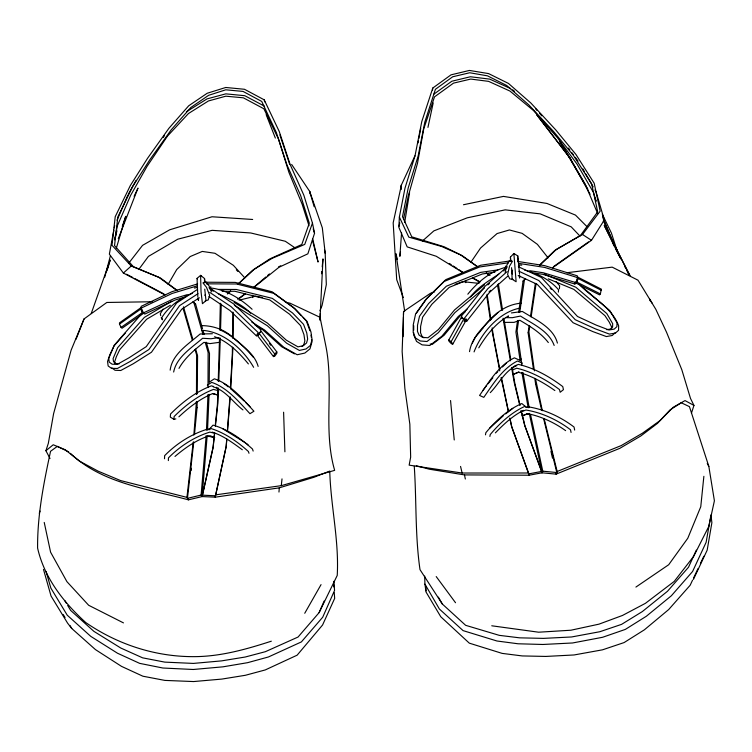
<?xml version="1.0" encoding="UTF-8"?>
<svg xmlns="http://www.w3.org/2000/svg" width="752" height="752" viewBox="0 0 752 752"><rect width="100%" height="100%" fill="white"/><g stroke="black" fill="none" stroke-linecap="round" stroke-linejoin="round"><path stroke-width="1.13" d="M196.432 401.418L193.847 435.07M196.46 394.499L196.629 355.029L195.012 349.454M207.975 394.509L206.462 430.2M208.003 387.496L208.125 352.481L205.221 342.329M413.675 332.506L413.656 334.781L416.552 341.417L422.088 344.858L429.787 345.488L441.913 336.153L458.231 316.498L467.058 309.128M413.694 330.241L413.722 325.701M119.493 324.065L119.502 322.834L140.709 307.831L143.322 313.471L122.031 328.248L121.053 327.402L119.493 324.065L140.718 309.1L140.709 307.831M197.08 407.697L197.137 401.944M197.212 393.888L197.579 355.903M209.103 394.321L207.524 430.172M209.216 382.655L209.498 353.487L206.33 342.235M232.34 354.192L232.434 347.161M232.547 337.789L232.866 312.005M226.747 439.027L226.098 447.036L215.204 497.166L202.119 496.564L188.442 499.836C147.965 488.847 102.178 483.611 70.425 453.334M232.941 347.546L230.714 388.85M233.082 338.344L233.477 313.029M403.11 336.689L403.457 317.212M403.495 314.919L403.561 311.488L430.351 293.365L434.665 291.804M219.528 338.221L218.221 381.179M219.716 330.062L220.345 303.244M220.317 338.071L218.766 381.17M220.543 329.865L221.257 304.071M198.537 298.835L198.49 300.471L197.955 297.717M611.611 328.868L611.667 327.101L609.27 322.176L604.937 315.643L573.861 289.37L548.264 278.842M217.986 388.135L217.431 404.35L215.251 425.604M403.561 311.488L402.141 351.541L404.877 388.464L409.849 424.222L410.658 457.122L409.144 465.15L462.123 473.027L528.374 472.999L529.135 475.226L542.013 472.801L556.076 474.136L619.798 448.352L640.76 436.01L657.549 423.31L670.107 409.84L681.256 402.771L689.434 406.644L708.845 466.447L714.4 500.794L708.788 526.438L693.72 556.273L674.224 581.409L645.432 603.32L622.487 615.456L598.996 624.151L570.9 630.223L538.629 632.206L491.752 625.786M205.174 282.329L204.516 278.513L200.605 275.373L197.062 278.381L197.823 296.598M204.516 278.513L204.488 282.808M214.677 432.992L213.201 446.726L202.119 496.564L201.104 495.06L206.039 437.062M218.484 388.135L217.883 403.232L215.42 426.121M319.957 319.92L322.984 258.895L322.194 266.904M164.5 458.758L164.641 455.656C176.429 443.642 191.572 433.885 207.759 429.091L210.005 429.636M68.714 451.886L57.302 446.378L50.553 451.303C43.71 483.188 37.309 515.317 37.6 548.095C44.321 577.818 63.61 602.418 85.756 622.543C117.246 644.257 154.63 656.599 192.963 656.646C219.979 656.769 245.848 649.437 271.331 641.193M539.598 265.353L556.424 249.382L582.499 234.492L600.162 211.162L594.183 183.234L575.976 154.517L555.7 129.833L530.884 103.052L508.455 83.434L488.584 73.593L469.427 70.444L451.021 74.843L432.776 88.04L421.787 121.551L415.001 155.89L404.999 188.103L399.368 217.037L398.87 227.367L407.18 246.882L436.254 256.263L462.677 272.459M168.345 460.591L168.486 457.846C179.841 446.331 194.317 436.874 209.836 432.109L214.658 433.255M229.886 397.554L227.386 431.009M230.422 388.201L232.34 354.295M230.234 396.877L227.489 431.281M207.157 435.925L202.119 496.564L213.023 447.929L214.358 434.543M401.568 232.857L399.848 256.329L400.496 251.798M278.964 492.043L279.293 487.851L313.979 477.276L329.752 471.072C330.701 505.917 339.171 540.378 337.234 575.43L319.111 612.626L298.065 637.029L265.371 651.693L245.208 657.022L221.549 660.886L193.396 663.414L164.81 662.127L142.617 657.84L120.79 648.027L93.897 631.36L70.641 610.417L67.68 605.454M175.846 418.911L173.9 419.268L174.135 416.514C185.34 405.366 198.613 395.12 213.446 389.404L218.823 390.786M226.813 439.309L226.23 446.18L215.204 497.166L279.293 487.851M559.394 288.796L559.648 285.854L556.113 281.633M193.208 442.082L186.938 497.373L188.442 499.836L187.455 498.36L193.762 441.988M191.121 470.592L191.328 468.252M558.36 292.114L558.567 289.821C550.173 279.913 537.154 273.032 524.699 270.137M194.533 434.007L197.071 407.791M321.518 273.775L321.743 271.491M703.872 476.317L700.761 506.735L687.789 538.253L668.697 564.733L635.91 587.077M215.57 494.863L281.286 485.66L282.009 478.892M170.159 370.153C172.152 353.948 188.714 343.965 200.126 333.982L212.412 333.747M400.901 189.56L401.418 184.945L414.944 155.843M432.513 90.193L432.776 88.04M173.656 372.033C176.494 357.068 191.76 347.725 202.589 338.278L210.927 338.757L218.935 337.592M400.807 189.485L401.418 184.945L393.174 222.855L396.699 279.641L403.354 297.595M517.545 320.474L515.919 332.064L520.168 360.922M518.673 312.362L523.054 281.069L525.554 278.654M518.607 320.418L517.094 330.889L521.982 365.557M519.773 312.277L524.454 279.725L523.054 281.069M528.12 332.666L529.126 325.785M530.47 316.611L535.339 283.372M529.765 326.058L528.9 331.801L534.409 370.877M531.138 316.865L536.11 283.532M485.482 434.844L485.83 432.72C495.643 420.904 507.628 409.708 521.813 403.533L526.456 407.368L528.477 406.465M404.689 222.348L409.586 192.587M710.762 516.041L706.119 542.314L692.601 571.464L671.367 595.753L646.344 616.255L625.335 629.405L602.596 637.282L572.545 642.979L542.85 644.473L518.081 643.778L496.987 641.005L463.072 630.618L439.403 609.035L424.918 584.116L424.711 576.079M489.881 436.442L490.219 434.581C499.76 423.188 511.369 412.472 524.99 406.296L526.579 407.565M418.046 142.974L418.46 140.718M418.883 138.462L420.744 128.31M113.834 230.159L109.36 254.138L123.366 273.032L165.008 294.934M114.257 227.875L114.689 225.6M114.746 239.512L117.303 225.901L130.688 195.257L147.063 166.342L167.452 136.15L188.489 113.514L208.436 100.956L225.844 96.19L243.357 97.816L263.877 108.777L278.513 139.082L288.928 172.405L302.116 204.14L308.997 225.76M513.719 254.176L513.86 253.471L517.818 255.962L519.547 274.104M399.086 226.239L399.754 222.855M403.58 219.142L408.092 196.733L417.473 163.419L423.733 128.93L434.506 96.848L453.512 83.134L470.724 79.073L488.603 81.366L509.903 91.039L533.506 110.563L557.392 137.654L577.01 164.058L593.535 192.615L596.12 201.386M534.879 273.126L542.765 274.32L574.904 284.03L575.327 281.915M576.239 283.213L578.034 277.262L601.327 289.153L600.387 293.9L599.588 294.869L576.239 283.213L578.156 278.522L578.034 277.262M511.576 267.684L512.178 279.265L516.126 281.756L513.86 253.471L510.429 257.128L510.467 260.991M517.705 256.498L517.818 255.962M427.944 127.398L433.19 102.958M469.521 351.635C472.256 335.063 486.676 323.821 497.909 312.522M512.554 270.137L511.858 273.089L512.328 274.085M505.156 272.356L506.886 265.033L509.489 260.643L512.469 261.226L509.555 266.123L507.6 274.442L509.781 278.907L512.92 279.349M474.051 351.898C481.214 333.033 499.45 311.648 520.44 308.038M104.744 277.187L110.412 255.699M114.595 239.869L116.974 230.817M204.958 295.574L205.258 294.521M116.306 248.292L125.725 216.341L122.275 226.324M574.904 284.03L576.004 282.667L577.527 277.601L577.376 275.862L544.711 265.653L518.109 261.499M106.916 270.852L110.243 259.957L91.246 313.462M177.228 290.686L158.644 277.187L131.243 266.029L111.992 245.284L115.216 216.717L130.256 185.669L147.505 158.371L168.862 128.357L188.705 105.788L207.195 93.257L225.769 87.476L244.494 89.281L264.196 99.819L279.255 131.515L290.187 164.613L303.827 195.172L312.465 223.109L314.552 233.252L307.859 253.819L278.992 267.261L254.355 287.02M691.436 413.205L693.955 405.422L690.515 398.466L681.81 369.702L666.582 332.337L655.829 309.335L649.606 299.099L650.424 301.176M107.592 268.257L108.683 264.911M50.017 458.466L45.91 450.721L48.325 443.36L53.608 413.619L71.111 350.206L84.036 318.933L106.812 302.464L152.571 301.74M312.465 223.109L304.739 244.409L272.186 258.303L254.345 269.15L238.29 283.88M39.254 513.249L40.063 511.087M118.28 238.722L138.001 188.085L134.1 196.319M76.084 339.19L84.036 318.933M319.948 310.764L322.091 305.444L326.321 284.557L325.184 253.151L322.317 227.809L309.655 191.365L291.654 164.453M544.157 418.714L557.157 471.495L556.076 474.136L556.8 472.538L543.621 418.667M117.011 220.223L127.699 195.539M319.111 612.626L324.14 601.027M512.131 369.354L513.419 366.478M259.064 333.305L257.833 336.022L273.455 356.589L274.771 356.157L276.858 353.308L276.839 351.964L261.151 331.256L259.064 333.305L274.734 353.995L273.455 356.589M696.324 550.135L688.522 567.224L667.503 591.26L642.33 611.573L621.584 624.357L599.861 631.718L571.576 636.972L543.395 638.382L519.641 637.837L499.253 635.346L465.638 625.316L442.308 604.006L420.001 569.64C415.019 535.386 416.589 500.625 414.267 466.287M530.489 414.38L542.775 471.175L542.013 472.801L524.971 426.13L521.888 413.045M693.466 579.388L707.171 550.163L711.881 522.687L710.96 514.894M692.592 580.083L690.148 585.272L668.707 609.534L644.361 629.828L624.094 642.575L602.512 649.822L574.058 654.964L545.849 656.43L522.226 655.932L502.129 653.385L469.304 643.148L440.766 616.753L426.036 592.003L424.918 584.116M693.57 578.015L697.969 568.672M700.413 563.483L703.834 556.217M478.78 347.819C486.121 335.608 495.653 323.163 508.324 316.084M178.985 368.386C184.766 357.896 194.571 349.746 203.905 342.367L209.958 343.617L219.734 342.282M472.369 343.072L475.443 337.122L482.981 328.145M210.833 286.691L209.714 288.777L213.324 291.212M209.075 296.504L229.924 310.491L256.366 335.815L258.152 332.506L231.155 306.703L209.799 292.415M448.794 339.942L461.418 317.259L463.749 318.998L465.394 321.518L452.798 344.049L451.482 343.805L449.01 341.267L448.794 339.942L451.134 341.662L452.798 344.049M451.134 341.662L463.749 318.998M128.16 194.458L136.131 180.273M304.739 613.275L321.048 584.624M168.081 284.444L176.72 269.554L190.218 256.545L202.26 251.431L214.959 253.283L233.336 265.296L244.785 277.836M482.85 390.542L486.666 385.466M163.109 309.1L160.289 313.772L160.749 315.69M552.438 267.853L591.495 240.311L602.578 222.733L604.185 219.556L596.092 191.948L594.945 189.946M163.231 137.484L164.509 135.576M471.025 262.025L480.575 248.019L497.072 233.562L509.414 229.962L522.114 233.346L537.389 244.344L548.123 257.88M467.81 294.192C477.774 281.887 491.535 270.288 507.365 266.96M470.461 296.965C477.717 287.179 488.838 280.91 498.755 274.095M416.382 313.199L427.192 297.971L445.776 279.641L480.688 265.24L511.2 260.756M138.697 269.545L148.417 256.404L177.782 239.192L212.13 230.338L250.745 232.97L285.318 241.27L294.859 247.756M492.88 377.739L488.057 383.811M128.912 262.927L142.56 245.349L169.642 229.821L211.989 216.764L252.663 219.471M506.265 267.449L484.993 286.333L461.568 315.859L462.048 317.494L465.159 320.841L466.823 321.104L489.59 292.34L507.553 276.341M465.159 320.841L466.578 319.045M495.371 432.87C503.661 424.288 512.808 415.668 523.589 410.348M489.533 428.255L503.21 415.894M490.285 392.638C499.027 383.717 504.808 370.755 516.69 365.622M483.188 327.722C492.325 315.154 505.071 304.485 521.145 303.178M141.799 313.631L114.163 345.347L108.73 358.413L109.247 362.144L112.161 364.212L117.265 364.363L129.053 357.773L146.264 346.625L176.617 303L197.033 289.708M125.556 332.751L114.172 345.779L109.811 354.822L107.555 361.458L108.156 365.97L111.465 368.33L117.387 368.48L130.453 361.317L148.896 349.52L179.559 305.66L198.002 293.665M208.877 429.768L210.222 428.302C224.491 432.579 237.378 441.584 248.376 451.482L248.997 453.277M174.981 456.445C184.879 448.032 196.178 440.08 208.633 436.01L214.715 437.391L205.907 435.887M178.901 416.815C188.696 407.603 199.919 398.898 212.374 393.681L218.005 395.073L216.191 394.471M496.292 373.255L497.833 371.685M502.449 366.985L506.293 363.066M274.734 353.995L276.839 351.964M539.748 264.958L554.779 250.463L580.469 235.451L597.699 211.848L591.636 183.883L573.579 155.608L553.5 131.431L528.806 104.885L506.651 85.455L487.484 75.839L469.718 72.756L452.713 76.77L435.417 89.291L424.786 122.181L418.15 156.012L408.223 187.878L402.508 216.661L411.758 236.824L444.122 246.759L462.283 255.689L477.313 266.556M228.016 293.675L230.563 291.259M238.187 284.021L252.578 270.344L269.733 258.942L301.778 244.513L309.307 223.184L300.593 195.398L287.076 165.177L276.36 132.559L261.734 101.435L243.056 91.424L225.769 89.808L208.577 95.335L190.773 107.536L171.165 129.88L149.892 159.64L132.766 186.421L117.82 216.999L114.53 245.622L133.414 266.706L160.458 278.024L177.087 290.31M227.301 293.957L230.676 290.855M615.249 332.722L612.184 335.514L606.375 336.558L592.839 331.594L573.109 322.749L537.304 284.406L518.194 275.505M503.436 270.936L506.66 268.022L505.335 266.105M489.026 291.87L490.755 290.31M487.898 284.914L489.543 283.438M123.366 273.032L131.243 266.029M507.064 271.632L487.785 288.768L464.529 318.077L466.823 321.104M422.492 240.978L433.857 230.883L467.218 217.836L505.184 209.846L540.19 213.859L571.2 226.85L579.924 236.034M253.499 287.508L265.907 276.943M267.674 275.439L269.451 273.925M302.078 346.352L303.733 344.942L304.861 340.891L303.94 334.593L300.603 325.635L289.548 314.195L269.714 299.907L234.85 291.278L222.113 291.231M484.467 284.876L454.537 309.956L438.369 329.583L427.935 337.77L422.577 337.357L419.052 335.101L417.463 331.388L417.51 325.268L419.494 316.263L428.602 303.545L446.378 286.202L480.603 272.393L497.815 269.902M484.523 287.884L454.885 312.635L438.397 332.628L426.995 341.511L420.283 340.976L415.574 338.052L413.205 332.591L413.252 324.808L415.621 313.838L425.707 299.672L444.235 281.445L479.588 266.998L508.314 262.805M465.234 311.742L459.942 316.16L444.065 335.289L432.447 344.237L430.125 344.04M45.91 450.721L53.232 444.761L65.227 449.762L79.486 461.126L98.192 471.194L120.574 480.566L186.938 497.373M239.164 298.619L245.443 293.778M505.654 413.882L512.798 408.364M237.632 299.24L245.067 293.806M433.763 94.226L451.849 81.225L470.432 76.76L489.702 79.12L510.674 88.576M553.453 266.678L588.515 241.937M121.053 327.402L142.344 312.588L143.322 313.471M210.062 381.621L214.358 378.811C230.714 384.31 242.539 398.851 253.932 411.222L249.974 413.694C238.901 401.812 227.489 387.769 211.726 382.373L207.317 385.156M199.374 297.783L181.655 309.269L151.481 352.227L133.32 363.714L120.762 370.501L115.056 370.266L111.785 367.916M186.43 111.785L207.054 98.869L225.835 93.859L244.767 95.701L264.281 106.07M171.794 301.167L144.337 317.4L117.641 347.697L113.091 358.638L113.552 361.74L116.184 363.639L119.455 363.761M170.375 305.256L146.649 319.233L119.803 349.558L116.391 356.627L114.633 361.844L114.887 363.592M521.108 358.939L519.171 360.011L514.396 357.839C498.867 365.472 489.11 381.565 479.569 395.449L483.799 397.347C493.115 383.999 502.524 368.461 517.47 360.998L522.349 363.141M278.635 266.847L280.731 265.804M182.689 297.745L175.066 300.029L144.76 314.092L143.416 312.907L141.188 308.104L172.142 293.449L197.344 285.816M143.416 312.907L174.097 298.61L187.295 294.643M514.406 366.064L518.335 364.391C534.475 368.057 549.609 376.696 562.759 386.584L563.455 389.658L560.155 392.262L559.507 389.574C546.807 380.127 532.237 371.836 516.746 368.198L512.704 369.89M518.983 371.873L513.165 374.44L518.457 372.287C531.523 375.746 543.856 382.796 554.873 390.542M557.157 471.495L621.284 445.56L642.528 433.143L660.068 420.547L673.228 407.264L685.034 400.59L693.955 405.422M520.459 412.171L525.921 410.019C541.957 412.604 557.599 419.964 570.495 429.74L571.069 432.438M455.157 284.397L462.706 281.671L479.062 283.363M197.607 283.899L171.907 291.71L141.169 306.355L141.188 308.104M256.366 335.815L258.03 335.317L260.634 331.576L260.803 329.893L233.609 303.911L210.052 288.157M205.24 300.856L208.201 299.992L209.648 295.273L206.499 287.311L202.955 282.865L205.869 281.868L209.028 285.854L211.415 291.861M281.286 485.66L334.649 470.357C322.965 430.229 334.001 387.421 325.973 346.653L320.061 317.325L289.99 303.178L285.393 302.238M507.873 316.329L508.531 316.16M239.127 300.18L255.52 296.147L262.41 297.557M201.104 495.06L187.455 498.36M208.06 436.555L211.077 435.887M463.486 204.741L503.473 196.394L546.93 203.444L575.477 215.091L586.88 226.54M192.221 293.374C180.405 297.952 168.589 306.59 161.849 317.551L162.404 319.797M194.42 288.035L197.579 287.405M509.903 418.093L511.821 427.07L528.872 473.854L541.713 471.419L542.013 472.801L529.286 413.412M606.789 329.696L610.126 329.113L612.598 326.857L612.692 323.717L606.761 313.499L575.844 287.236L544.1 274.123M494.91 272.158L482.333 273.982L449.245 287.358L431.883 304.25L422.662 317.1L420.603 326.434L420.547 332.807L422.173 336.661L423.987 337.827M566.801 272.732L612.175 267.139L638.025 280.205L652.097 303.178M504.291 322.392L514.086 322.364L519.839 320.286C530.16 326.302 541.055 332.995 548.33 342.564M206.245 283.833L236.513 283.983L273.784 293.355L294.972 308.809L307.089 321.424L310.952 331.961L312.061 339.66L310.416 345.403L306.064 348.956L299.371 350.432L286.691 343.232L267.345 325.738L234.408 305.368M218.832 289.398L236.269 289.473L272.327 298.375L292.631 313.048L303.554 324.366L306.778 333.004L307.653 339.058L306.553 342.968L303.31 345.694L297.971 346.86L286.352 340.205L267.383 323.031L234.107 302.37M505.504 317.645L512.385 317.682L520.497 316.056C532.632 323.915 549.035 331.03 554.158 345.441M416.288 465.751L429.383 469.21L464.482 474.907L529.135 475.226L528.872 473.854M204.328 282.207L235.244 282.395L272.074 291.776L293.336 307.333L301.449 315.802M511.407 312.945L522.377 311.46C535.123 319.506 553.397 327.317 557.411 343.081M201.602 325.616C212.731 325.672 223.617 329.254 232.058 336.633C241.43 345.845 254.43 352.932 258.133 366.403M202.175 495.154L215.222 495.775M521.785 265.155L518.56 264.967L518.777 266.904M526.456 413.995L528.487 414.155L527.848 413.685L521.954 415.912L527.697 413.703C541.233 416.373 554.459 422.643 565.636 430.642M556.8 472.538L542.775 471.175M208.924 287.819C225.121 288.947 240.405 298.506 252.099 309.269M214.574 336.708C228.241 341.577 239.324 352.97 248.386 363.921M201.78 330.316C223.288 331.275 243.507 349.567 253.631 367.305M529.793 270.701L543.452 272.797L576.004 282.667M527.603 406.729C544.316 409.257 560.654 416.824 574.049 427.042L574.66 430.088M518.57 263.36L544.655 267.411L577.527 277.601M464.078 321.311L465.394 321.518M213.032 393.616L215.288 394.18M213.474 386.396L211.378 385.851C195.915 391.689 182.125 402.348 170.535 413.995L170.319 417.134L173.9 419.268M206.885 428.894L209.122 429.542L213.023 425.115C227.847 429.326 241.157 438.754 252.484 449.029L253.151 451.078M213.192 386.838C225.591 390.344 233.092 402.32 242.952 409.925M212.214 432.118C223.297 435.69 232.998 442.947 242.304 449.762M220.458 330.062C233.449 335.947 244.391 346.606 253.452 357.416M218.39 293.684C229.539 299.249 241.918 303.977 250.585 313.199M518.335 266.687L541.412 277.497L577.489 316.479L596.233 325.118L608.96 329.987L614.168 329.122L616.903 326.659L617.007 322.881L609.91 310.698L578.702 283.889M518.936 271.237L538.827 280.543L575.252 319.722L595.302 328.821L609.393 334.095L615.437 333.098L618.548 330.297L618.642 325.729C611.827 307.69 593.535 298.694 580.535 285.694M577.038 282.207L600.387 293.9M123.469 622.891L88.661 605.275L66.919 581.653L50.591 552.184L44.227 522.424M578.156 278.522L601.459 290.375M126.571 274.245L132.794 277.516M134.871 278.616L163.908 293.91M472.717 277.892L479.738 281.699M294.455 353.882L281.539 346.644L262.937 329.931L255.097 325.08M472.754 278.118L479.87 282.216M222.601 428.649L245.791 443.041M251.854 322.147L264.601 330.034L283.72 347.208L297.2 354.747L304.861 353.055L309.974 348.862L311.986 341.887L311.666 339.641M582.499 234.492L591.495 240.311M449.32 263.435L451.238 264.685M453.146 265.935L456.972 268.436M458.88 269.686L462.706 272.186M477.576 266.781L460.337 254.759L441.574 246.459L408.806 237.134L399.368 217.037M486.196 272.788L490.022 275.458M202.532 328.727L195.576 303.958L193.95 302.821L202.965 334.424M486.704 273.352L488.574 274.715M192.803 301.919L195.576 303.958M223.955 383.529L228.288 386.876M230.892 388.887L243.968 400.872M512.61 89.779L514.377 91.236M43.484 569.405L51.042 596.026L67.586 623.135L71.769 628.503L95.466 649.606L121.523 666.375L142.88 676.208L164.914 680.41L193.64 681.556L221.84 679.084L245.368 675.287L265.249 669.938L297.134 655.18L322.561 625.015L334.668 598.395L334.236 592.661M245.575 402.32L250.068 406.813M246.712 443.652L248.282 445.118M303.075 317.504L306.318 320.888L309.899 330.72M236.316 269.808L237.839 271.481M535.584 108.739L537.125 110.497M539.457 113.148L541.778 115.789M550.144 287.969L551.479 289.511M269.376 343.438L270.729 345.234M568.474 148.106L569.847 149.958M571.896 152.731L573.259 154.583M575.308 157.365L578.044 161.069M436.207 576.577L455.533 602.737M571.153 159.8L559.883 141.714L587.876 189.25M216.623 387.224L218.277 389.893M63.206 614.525L65.048 617.524M69.936 625.504L71.769 628.503M64.728 600.491L66.505 603.471M582.866 168.927L584.586 171.926M585.742 173.928L593.215 186.938M438.378 597.126L442.308 604.006M590.085 194.213L569.856 157.901L536.966 115.056L569.856 157.901L585.206 184.221L597.68 213.568M197.062 278.381L197.325 278.898M707.256 463.392L708.845 466.447M613.247 244.043L614.299 246.064L604.241 225.431L630.176 275.787M615.521 248.583L620.315 257.833M624.574 266.058L625.645 268.116M628.305 273.258L629.368 275.317L613.754 243.234L603.405 219.866M614.835 247.079L621.058 259.177M626.773 270.278L629.368 275.317M200.944 276.04L200.605 275.373L201.038 291.879L202.448 303.686L205.982 300.668L204.751 289.135M279.894 134.956L289.633 164.199M602.23 214.038L611.404 233.045L617.317 251.45M140.718 309.1L142.344 312.588M161.21 317.607L161.953 319.262M604.082 222.197L605.407 225.45M606.3 227.612L607.635 230.864M594.625 197.428L595.941 200.671M602.531 216.858L614.393 245.998M266.17 114.633L275.345 138.058M541.713 471.419L524.576 424.965L521.033 410.442M528.374 472.999L511.548 426.243L509.828 418.385M313.189 228.909L314.552 233.252M314.186 206.753L309.655 191.365L310.501 194.73M264.196 99.819L264.807 101.915M183.027 308.217L192.418 340.534M46.079 571.529L50.873 588.12L67.229 615.183L90.719 636.333L117.491 653.225L139.628 663.358L162.883 668.02L193.264 669.487L222.93 666.836L247.577 662.681L268.426 656.975L301.364 641.926L322.73 617.185L334.565 590.433L333.86 581.277M183.479 306.835L192.756 339.086M195.633 349.097L197.55 355.771M203.172 330.974L204.121 334.349M312.428 240.01L318.068 262.044L312.738 239.07M324.62 250.905L325.184 253.151L324.469 249.711M519.67 404.858L514.227 382.514L511.595 367.643M520.083 405.413L514.885 383.567L512.15 367.568M460.553 466.419L462.123 473.027M535.631 384.131L541.562 409.755M397.31 259.506L395.984 253.791L404.661 311.14M542.342 410.705L535.537 378.829M550.953 451.256L552.485 458.118M508.352 411.645L501.105 377.786M508.465 411.363L501.377 377.41M464.482 474.907L465.338 479.015M528.177 407.763L521.869 372.456M499.742 370.868L491.827 329.451M529.182 407.64L522.96 372.484M493.368 336.041L499.817 369.364M510.382 360.781L503.041 318.312M510.787 359.578L503.887 318.34M497.495 284.764L501.697 310.209M498.341 283.814L502.59 310.285M486.638 295.339L490.445 320.352M510.429 257.128L510.984 261.386M487.136 294.239L490.934 319.722M492.146 327.834L493.35 335.947M528.111 332.798L533.45 369.232M534.785 378.341L535.621 384.037M519.237 275.599L519.585 278.024L519.594 275.232M461.418 317.259L461.615 318.669M311.018 335.148L311.347 337.394M465.479 280.364L465.761 282.677M450.551 400.543L454.246 439.967M333.54 583.477L333.794 586.917M518.015 261.922L517.761 257.607M283.598 412.218L284.905 451.802M425.886 586.25L426.008 590.856M252.681 295.245L252.71 297.566M320.22 313.528L320.286 320.559"/></g></svg>
